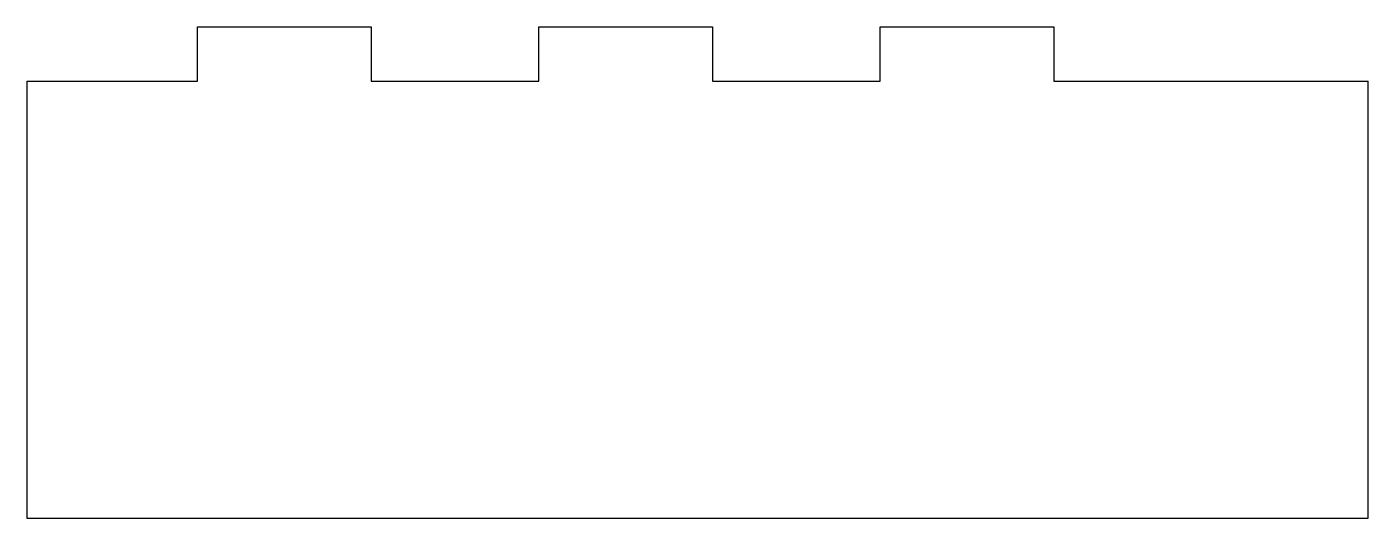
# Model space of a CAD drawing. Header units: millimetres. Extents: x 3 to 160, y -243 to -186.
import ezdxf

# ---------------------------------------------------------------- set-up
doc = ezdxf.new("R2010")
doc.units = ezdxf.units.MM

msp = doc.modelspace()

# ---------------------------------------------------------------- linework, layer by layer
at = {"color": 1, "linetype": 'Continuous'}
for p, q in [((23, -191.93), (23, -185.58)), ((23, -185.58), (43.35, -185.58)), ((43.35, -185.58), (43.35, -191.93)), ((63, -191.93), (63, -185.58)), ((63, -185.58), (83.35, -185.58)), ((83.35, -185.58), (83.35, -191.93)), ((103, -191.93), (103, -185.58)), ((103, -185.58), (123.35, -185.58)), ((123.35, -185.58), (123.35, -191.93)), ((3, -191.93), (23, -191.93)), ((3, -191.93), (3, -243.09)), ((43.35, -191.93), (63, -191.93)), ((83.35, -191.93), (103, -191.93)), ((123.35, -191.93), (160.18, -191.93)), ((160.18, -243.09), (160.18, -191.93)), ((3, -243.09), (160.18, -243.09))]:
    msp.add_line(p, q, dxfattribs=at)

doc.saveas('drawing.dxf')
